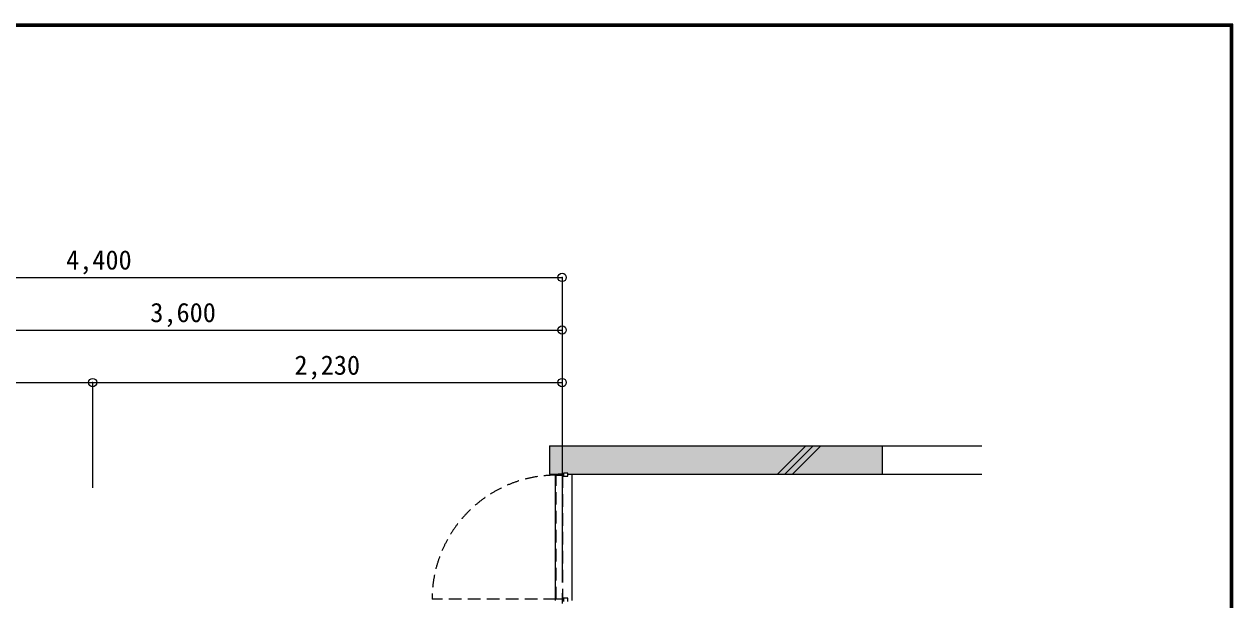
# Model space of a CAD drawing. Units: millimetres at full size, sheet at 1:50. Extents: x -9674 to 9699, y -6794 to 6791.
# Drawn here: x 3957 to 9699, y 4055 to 6791 of the extents above; entities that cross this region are included whole.
import ezdxf
from ezdxf.enums import TextEntityAlignment as Align

# ---------------------------------------------------------------- set-up
doc = ezdxf.new("R2010")
doc.units = ezdxf.units.MM
doc.header["$LTSCALE"] = 50
doc.header["$PDMODE"] = 32
doc.header["$PDSIZE"] = 40
doc.linetypes.add('CHAIN2', pattern=[12, 9, -1, 1, -1])
doc.linetypes.add('DASHED1', pattern=[1.8, 1.2, -0.6])
for name, color, linetype, lineweight in [('0-0_図面枠', 7, 'Continuous', 9), ('1-0_芯', 7, 'CHAIN2', 9), ('1-1_躯体', 2, 'Continuous', 25), ('1-3_建具', 3, 'Continuous', 18), ('1-8_ハッチ', 4, 'Continuous', 9), ('1-B_寸法', 7, 'Continuous', 9)]:
    doc.layers.add(name, color=color, linetype=linetype, lineweight=lineweight)
doc.layers.add('4-0', color=1, linetype='Continuous')
doc.styles.add('ＭＳ ゴシック', font='')
doc.styles.get('ＭＳ ゴシック').set_extended_font_data('MS Gothic')

msp = doc.modelspace()

# ---------------------------------------------------------------- linework, layer by layer
at = {"layer": '0-0_図面枠'}
for p, q in [((9697.16, 6789.66), (-9672.16, 6789.66)), ((9695.4, 6787.9), (-9670.4, 6787.9)), ((-9668.64, 6786.14), (9693.64, 6786.14)), ((9691.87, 6784.38), (-9666.87, 6784.38)), ((9690.11, 6782.61), (-9665.11, 6782.61)), ((9688.35, 6780.85), (-9663.35, 6780.85)), ((9688.35, -6783.35), (9688.35, 6780.85)), ((9690.11, -6785.11), (9690.11, 6782.61)), ((9691.87, -6786.88), (9691.87, 6784.38)), ((9693.64, 6786.14), (9693.64, -6788.64)), ((9695.4, -6790.4), (9695.4, 6787.9)), ((9697.16, -6792.16), (9697.16, 6789.66))]:
    msp.add_line(p, q, dxfattribs=at)
msp.add_lwpolyline([(9698.92, -6793.93), (9698.92, 6791.43), (-9673.92, 6791.43)], dxfattribs=at)
at = {"layer": '1-0_芯'}
msp.add_line((6512.5, 4587.68), (6512.5, -3842.32), dxfattribs=at)
at = {"layer": '1-1_躯体'}
for p, q in [((6452.5, 4787.68), (6452.5, 4652.68)), ((6452.5, 4652.68), (6520, 4652.68)), ((6540, 4652.68), (8032.5, 4652.68))]:
    msp.add_line(p, q, dxfattribs=at)
msp.add_lwpolyline([(6452.5, 4787.68), (8032.5, 4787.68), (8032.5, 4652.68)], dxfattribs=at)
at = {"layer": '1-3_建具', "color": 7, "lineweight": 9}
for p, q in [((6480, 4652.68), (6480, 4052.68)), ((6560, 4052.68), (6560, 4652.68)), ((6540, 4062.68), (6520, 4062.68)), ((6520, 4062.68), (6520, 4047.68)), ((6540, 4047.68), (6540, 4062.68))]:
    msp.add_line(p, q, dxfattribs=at)
at = {"layer": '1-3_建具', "color": 7, "linetype": 'DASHED1', "lineweight": 9}
for p, q in [((6485, 4057.68), (6485, 4647.68)), ((6485, 4647.68), (6515, 4647.68)), ((6515, 4647.68), (6515, 4057.68)), ((6485, 4057.68), (5895, 4057.68)), ((6515, 4057.68), (6485, 4057.68))]:
    msp.add_line(p, q, dxfattribs=at)
at = {"layer": '1-3_建具', "color": 7, "lineweight": 9}
msp.add_lwpolyline([(6520, 4642.68), (6540, 4642.68), (6540, 4657.68), (6520, 4657.68)], close=True, dxfattribs=at)
at = {"layer": '1-3_建具', "color": 7, "linetype": 'DASHED1', "lineweight": 9}
msp.add_arc((6485, 4057.68), 590, 90, 180, dxfattribs=at)
at = {"layer": '1-8_ハッチ'}
for p, q in [((7535.76, 4652.68), (7670.76, 4787.68)), ((7571.11, 4652.68), (7706.11, 4787.68)), ((7606.47, 4652.68), (7741.47, 4787.68))]:
    msp.add_line(p, q, dxfattribs=at)
at = {"layer": '1-B_寸法'}
for p, q in [((2112.5, 5587.68), (6512.5, 5587.68)), ((6512.5, 5587.68), (6512.5, 4587.68)), ((2912.5, 5337.68), (6512.5, 5337.68)), ((3082.5, 5087.68), (4282.5, 5087.68)), ((4282.5, 5087.68), (4282.5, 4587.68)), ((4282.5, 5087.68), (6512.5, 5087.68)), ((8032.5, 4787.68), (8505.95, 4787.68)), ((8032.5, 4652.68), (8505.95, 4652.68))]:
    msp.add_line(p, q, dxfattribs=at)
at = {"layer": '1-B_寸法', "color": 3}
for p in [(6512.5, 5587.68), (6512.5, 5337.68), (4282.5, 5087.68), (6512.5, 5087.68)]:
    msp.add_point(p, dxfattribs=at)
at = {"layer": '4-0'}
for points in [[(8032.5, 4787.68), (6452.5, 4787.68), (6452.5, 4652.68)], [(8032.5, 4787.68), (6452.5, 4652.68), (6520, 4657.68)], [(8032.5, 4787.68), (6520, 4657.68), (6540, 4657.68)], [(6540, 4652.68), (8032.5, 4652.68), (8032.5, 4787.68)], [(8032.5, 4787.68), (6540, 4657.68), (6540, 4652.68)], [(6452.5, 4652.68), (6520, 4652.68), (6520, 4657.68)]]:
    msp.add_solid(points, dxfattribs=at)

# ---------------------------------------------------------------- texts
at = {"layer": '1-B_寸法', "style": 'ＭＳ ゴシック'}
for s, p in [('4,400', (4156.25, 5597.68)), ('3,600', (4556.25, 5347.68)), ('2,230', (5241.25, 5097.68))]:
    msp.add_text(s, height=91.64, dxfattribs=at).set_placement(p, align=Align.BOTTOM_LEFT)

doc.saveas('drawing.dxf')
